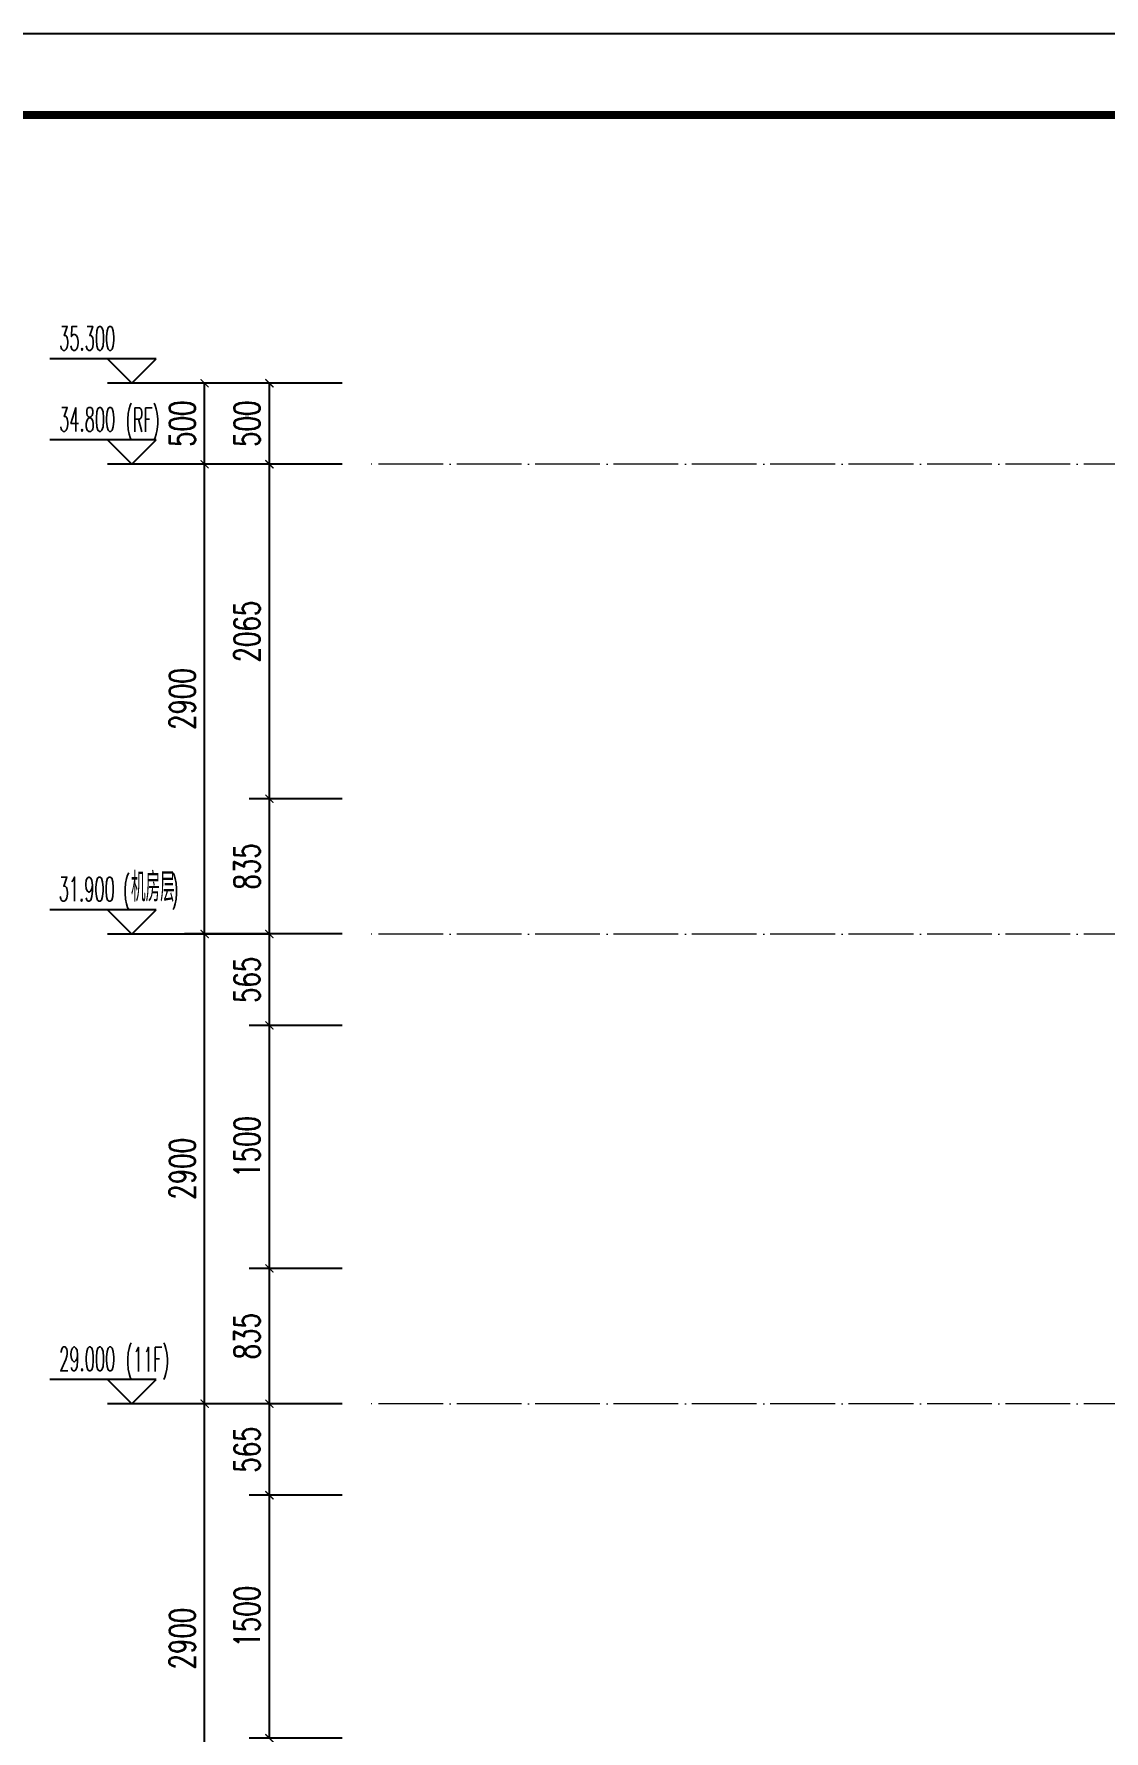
# Model space of a CAD drawing. Extents: x -1058961 to 23600, y -449123 to 2751847.
# Drawn here: x -68215 to -61607, y 36739 to 47216 of the extents above; entities that cross this region are included whole.
import ezdxf

# ---------------------------------------------------------------- set-up
doc = ezdxf.new("R2010")
doc.units = 0
doc.header["$LTSCALE"] = 1000
doc.linetypes.add('DOTE', pattern=[2.42, 2, -0.2, 0.02, -0.2])
doc.layers.get('0').update_dxf_attribs({"linetype": 'CONTINUOUS'})
doc.layers.get('DEFPOINTS').update_dxf_attribs({"linetype": 'CONTINUOUS'})
for name, color, linetype in [('-TK', 7, 'CONTINUOUS'), ('DIM_ELEV', 3, 'CONTINUOUS'), ('PUB_DIM', 3, 'CONTINUOUS'), ('PUB_TEXT', 2, 'CONTINUOUS')]:
    doc.layers.add(name, color=color, linetype=linetype)
doc.layers.add('DOTE', color=19, linetype='DOTE', lineweight=9)
doc.styles.add('_TCH_DIM', font='SIMPLEX.shx', dxfattribs={"width": 0.7, "bigfont": 'GBCBIG.shx'})
doc.styles.add('_TCH_DIM_T3', font='SIMPLEX', dxfattribs={"width": 0.705882, "bigfont": 'GBCBIG'})
doc.dimstyles.new('_TCH_ARCH&&50', dxfattribs={"dimtxt": 157.5, "dimasz": 50, "dimexe": 125, "dimexo": 150, "dimgap": 58.75, "dimtad": 1, "dimdec": 0, "dimzin": 0, "dimdsep": 46, "dimtxsty": '_TCH_DIM_T3', "dimblk": 'ARCHTICK', "dimcen": 0.09, "dimclrt": 7, "dimazin": 0, "dimtfac": 1, "dimtdec": 0, "dimtix": 1, "dimtmove": 2, "dimatfit": 3, "dimldrblk": 'ARCHTICK', "dimfxl": 0, "dimtolj": 1, "dimtzin": 0, "dimarcsym": 0})

# ---------------------------------------------------------------- blocks, each defined once
blk = doc.blocks.new('A1')
blk.add_lwpolyline([(0, 59400), (0, 0), (84100, 0), (84100, 59400)], close=True)
at = {"const_width": 100}
blk.add_lwpolyline([(2500, 58400), (2500, 1000), (83100, 1000), (83100, 58400)], close=True, dxfattribs=at)
blk = doc.blocks.new('_ArchTick')
at = {"color": 0, "linetype": 'ByBlock', "const_width": 0.15}
blk.add_lwpolyline([(-0.5, -0.5), (0.5, 0.5)], dxfattribs=at)
blk = doc.blocks.new('*D2694')
at = {"layer": 'DEFPOINTS', "color": 0}
for p in [(-66761, 38195), (-66161, 38195), (-66161, 36695)]:
    blk.add_point(p, dxfattribs=at)
at = {"layer": 'PUB_DIM', "color": 0, "lineweight": -2}
for p, q in [((-66311, 38195), (-66886, 38195)), ((-66761, 36695), (-66761, 38195)), ((-66311, 36695), (-66886, 36695))]:
    blk.add_line(p, q, dxfattribs=at)
at = {"layer": 'PUB_DIM', "color": 0, "lineweight": -2, "xscale": 50, "yscale": 50, "zscale": 50}
for p, rotation in [((-66761, 38195), 90), ((-66761, 36695), 270)]:
    blk.add_blockref('_ArchTick', p, dxfattribs=dict(at, rotation=rotation))
at = {"layer": 'PUB_DIM', "color": 7, "insert": (-66899, 37445), "char_height": 157.5, "attachment_point": 5, "rotation": 90, "style": '_TCH_DIM_T3'}
blk.add_mtext('\\A1;1500', dxfattribs=at)
blk = doc.blocks.new('*D2695')
at = {"layer": 'DEFPOINTS', "color": 0}
for p in [(-66761, 38760), (-66161, 38760), (-66161, 38195)]:
    blk.add_point(p, dxfattribs=at)
at = {"layer": 'PUB_DIM', "color": 0, "lineweight": -2}
for p, q in [((-66311, 38760), (-66886, 38760)), ((-66761, 38195), (-66761, 38760)), ((-66311, 38195), (-66886, 38195))]:
    blk.add_line(p, q, dxfattribs=at)
at = {"layer": 'PUB_DIM', "color": 0, "lineweight": -2, "xscale": 50, "yscale": 50, "zscale": 50}
for p, rotation in [((-66761, 38760), 90), ((-66761, 38195), 270)]:
    blk.add_blockref('_ArchTick', p, dxfattribs=dict(at, rotation=rotation))
at = {"layer": 'PUB_DIM', "color": 7, "insert": (-66899, 38477), "char_height": 157.5, "attachment_point": 5, "rotation": 90, "style": '_TCH_DIM_T3'}
blk.add_mtext('\\A1;565', dxfattribs=at)
blk = doc.blocks.new('*D2696')
at = {"layer": 'DEFPOINTS', "color": 0}
for p in [(-66761, 39595), (-66161, 39595), (-66161, 38760)]:
    blk.add_point(p, dxfattribs=at)
at = {"layer": 'PUB_DIM', "color": 0, "lineweight": -2}
for p, q in [((-66311, 39595), (-66886, 39595)), ((-66761, 38760), (-66761, 39595)), ((-66311, 38760), (-66886, 38760))]:
    blk.add_line(p, q, dxfattribs=at)
at = {"layer": 'PUB_DIM', "color": 0, "lineweight": -2, "xscale": 50, "yscale": 50, "zscale": 50}
for p, rotation in [((-66761, 39595), 90), ((-66761, 38760), 270)]:
    blk.add_blockref('_ArchTick', p, dxfattribs=dict(at, rotation=rotation))
at = {"layer": 'PUB_DIM', "color": 7, "insert": (-66899, 39177), "char_height": 157.5, "attachment_point": 5, "rotation": 90, "style": '_TCH_DIM_T3'}
blk.add_mtext('\\A1;835', dxfattribs=at)
blk = doc.blocks.new('*D2697')
at = {"layer": 'DEFPOINTS', "color": 0}
for p in [(-66761, 41095), (-66161, 41095), (-66161, 39595)]:
    blk.add_point(p, dxfattribs=at)
at = {"layer": 'PUB_DIM', "color": 0, "lineweight": -2}
for p, q in [((-66311, 41095), (-66886, 41095)), ((-66761, 39595), (-66761, 41095)), ((-66311, 39595), (-66886, 39595))]:
    blk.add_line(p, q, dxfattribs=at)
at = {"layer": 'PUB_DIM', "color": 0, "lineweight": -2, "xscale": 50, "yscale": 50, "zscale": 50}
for p, rotation in [((-66761, 41095), 90), ((-66761, 39595), 270)]:
    blk.add_blockref('_ArchTick', p, dxfattribs=dict(at, rotation=rotation))
at = {"layer": 'PUB_DIM', "color": 7, "insert": (-66899, 40345), "char_height": 157.5, "attachment_point": 5, "rotation": 90, "style": '_TCH_DIM_T3'}
blk.add_mtext('\\A1;1500', dxfattribs=at)
blk = doc.blocks.new('*D2698')
at = {"layer": 'DEFPOINTS', "color": 0}
for p in [(-66761, 41660), (-66161, 41660), (-66161, 41095)]:
    blk.add_point(p, dxfattribs=at)
at = {"layer": 'PUB_DIM', "color": 0, "lineweight": -2}
for p, q in [((-66311, 41660), (-66886, 41660)), ((-66761, 41095), (-66761, 41660)), ((-66311, 41095), (-66886, 41095))]:
    blk.add_line(p, q, dxfattribs=at)
at = {"layer": 'PUB_DIM', "color": 0, "lineweight": -2, "xscale": 50, "yscale": 50, "zscale": 50}
for p, rotation in [((-66761, 41660), 90), ((-66761, 41095), 270)]:
    blk.add_blockref('_ArchTick', p, dxfattribs=dict(at, rotation=rotation))
at = {"layer": 'PUB_DIM', "color": 7, "insert": (-66899, 41377), "char_height": 157.5, "attachment_point": 5, "rotation": 90, "style": '_TCH_DIM_T3'}
blk.add_mtext('\\A1;565', dxfattribs=at)
blk = doc.blocks.new('*D2699')
at = {"layer": 'DEFPOINTS', "color": 0}
for p in [(-66761, 42495), (-66161, 42495), (-66161, 41660)]:
    blk.add_point(p, dxfattribs=at)
at = {"layer": 'PUB_DIM', "color": 0, "lineweight": -2}
for p, q in [((-66311, 42495), (-66886, 42495)), ((-66761, 41660), (-66761, 42495)), ((-66311, 41660), (-66886, 41660))]:
    blk.add_line(p, q, dxfattribs=at)
at = {"layer": 'PUB_DIM', "color": 0, "lineweight": -2, "xscale": 50, "yscale": 50, "zscale": 50}
for p, rotation in [((-66761, 42495), 90), ((-66761, 41660), 270)]:
    blk.add_blockref('_ArchTick', p, dxfattribs=dict(at, rotation=rotation))
at = {"layer": 'PUB_DIM', "color": 7, "insert": (-66899, 42077), "char_height": 157.5, "attachment_point": 5, "rotation": 90, "style": '_TCH_DIM_T3'}
blk.add_mtext('\\A1;835', dxfattribs=at)
blk = doc.blocks.new('*D2700')
at = {"layer": 'DEFPOINTS', "color": 0}
for p in [(-66761, 44560), (-66161, 44560), (-66161, 42495)]:
    blk.add_point(p, dxfattribs=at)
at = {"layer": 'PUB_DIM', "color": 0, "lineweight": -2}
for p, q in [((-66311, 44560), (-66886, 44560)), ((-66761, 42495), (-66761, 44560)), ((-66311, 42495), (-66886, 42495))]:
    blk.add_line(p, q, dxfattribs=at)
at = {"layer": 'PUB_DIM', "color": 0, "lineweight": -2, "xscale": 50, "yscale": 50, "zscale": 50}
for p, rotation in [((-66761, 44560), 90), ((-66761, 42495), 270)]:
    blk.add_blockref('_ArchTick', p, dxfattribs=dict(at, rotation=rotation))
at = {"layer": 'PUB_DIM', "color": 7, "insert": (-66899, 43527), "char_height": 157.5, "attachment_point": 5, "rotation": 90, "style": '_TCH_DIM_T3'}
blk.add_mtext('\\A1;2065', dxfattribs=at)
blk = doc.blocks.new('*D2701')
at = {"layer": 'DEFPOINTS', "color": 0}
for p in [(-66761, 45060), (-66161, 45060), (-66161, 44560)]:
    blk.add_point(p, dxfattribs=at)
at = {"layer": 'PUB_DIM', "color": 0, "lineweight": -2}
for p, q in [((-66311, 45060), (-66886, 45060)), ((-66761, 44560), (-66761, 45060)), ((-66311, 44560), (-66886, 44560))]:
    blk.add_line(p, q, dxfattribs=at)
at = {"layer": 'PUB_DIM', "color": 0, "lineweight": -2, "xscale": 50, "yscale": 50, "zscale": 50}
for p, rotation in [((-66761, 45060), 90), ((-66761, 44560), 270)]:
    blk.add_blockref('_ArchTick', p, dxfattribs=dict(at, rotation=rotation))
at = {"layer": 'PUB_DIM', "color": 7, "insert": (-66899, 44810), "char_height": 157.5, "attachment_point": 5, "rotation": 90, "style": '_TCH_DIM_T3'}
blk.add_mtext('\\A1;500', dxfattribs=at)
blk = doc.blocks.new('*D2702')
at = {"layer": 'DEFPOINTS', "color": 0}
for p in [(-67161, 38760), (-66161, 38760), (-66161, 35860)]:
    blk.add_point(p, dxfattribs=at)
at = {"layer": 'PUB_DIM', "color": 0, "lineweight": -2}
for p, q in [((-66311, 38760), (-67286, 38760)), ((-67161, 35860), (-67161, 38760)), ((-66311, 35860), (-67286, 35860))]:
    blk.add_line(p, q, dxfattribs=at)
at = {"layer": 'PUB_DIM', "color": 0, "lineweight": -2, "xscale": 50, "yscale": 50, "zscale": 50}
for p, rotation in [((-67161, 38760), 90), ((-67161, 35860), 270)]:
    blk.add_blockref('_ArchTick', p, dxfattribs=dict(at, rotation=rotation))
at = {"layer": 'PUB_DIM', "color": 7, "insert": (-67299, 37310), "char_height": 157.5, "attachment_point": 5, "rotation": 90, "style": '_TCH_DIM_T3'}
blk.add_mtext('\\A1;2900', dxfattribs=at)
blk = doc.blocks.new('*D2703')
at = {"layer": 'DEFPOINTS', "color": 0}
for p in [(-67161, 41660), (-66161, 41660), (-66161, 38760)]:
    blk.add_point(p, dxfattribs=at)
at = {"layer": 'PUB_DIM', "color": 0, "lineweight": -2}
for p, q in [((-66311, 41660), (-67286, 41660)), ((-67161, 38760), (-67161, 41660)), ((-66311, 38760), (-67286, 38760))]:
    blk.add_line(p, q, dxfattribs=at)
at = {"layer": 'PUB_DIM', "color": 0, "lineweight": -2, "xscale": 50, "yscale": 50, "zscale": 50}
for p, rotation in [((-67161, 41660), 90), ((-67161, 38760), 270)]:
    blk.add_blockref('_ArchTick', p, dxfattribs=dict(at, rotation=rotation))
at = {"layer": 'PUB_DIM', "color": 7, "insert": (-67299, 40210), "char_height": 157.5, "attachment_point": 5, "rotation": 90, "style": '_TCH_DIM_T3'}
blk.add_mtext('\\A1;2900', dxfattribs=at)
blk = doc.blocks.new('*D2704')
at = {"layer": 'DEFPOINTS', "color": 0}
for p in [(-67161, 44560), (-66161, 44560), (-66161, 41660)]:
    blk.add_point(p, dxfattribs=at)
at = {"layer": 'PUB_DIM', "color": 0, "lineweight": -2}
for p, q in [((-66311, 44560), (-67286, 44560)), ((-67161, 41660), (-67161, 44560)), ((-66311, 41660), (-67286, 41660))]:
    blk.add_line(p, q, dxfattribs=at)
at = {"layer": 'PUB_DIM', "color": 0, "lineweight": -2, "xscale": 50, "yscale": 50, "zscale": 50}
for p, rotation in [((-67161, 44560), 90), ((-67161, 41660), 270)]:
    blk.add_blockref('_ArchTick', p, dxfattribs=dict(at, rotation=rotation))
at = {"layer": 'PUB_DIM', "color": 7, "insert": (-67299, 43110), "char_height": 157.5, "attachment_point": 5, "rotation": 90, "style": '_TCH_DIM_T3'}
blk.add_mtext('\\A1;2900', dxfattribs=at)
blk = doc.blocks.new('*D2705')
at = {"layer": 'DEFPOINTS', "color": 0}
for p in [(-67161, 45060), (-66161, 45060), (-66161, 44560)]:
    blk.add_point(p, dxfattribs=at)
at = {"layer": 'PUB_DIM', "color": 0, "lineweight": -2}
for p, q in [((-66311, 45060), (-67286, 45060)), ((-67161, 44560), (-67161, 45060)), ((-66311, 44560), (-67286, 44560))]:
    blk.add_line(p, q, dxfattribs=at)
at = {"layer": 'PUB_DIM', "color": 0, "lineweight": -2, "xscale": 50, "yscale": 50, "zscale": 50}
for p, rotation in [((-67161, 45060), 90), ((-67161, 44560), 270)]:
    blk.add_blockref('_ArchTick', p, dxfattribs=dict(at, rotation=rotation))
at = {"layer": 'PUB_DIM', "color": 7, "insert": (-67299, 44810), "char_height": 157.5, "attachment_point": 5, "rotation": 90, "style": '_TCH_DIM_T3'}
blk.add_mtext('\\A1;500', dxfattribs=at)

msp = doc.modelspace()

# ---------------------------------------------------------------- linework, layer by layer
at = {"layer": 'DIM_ELEV'}
for p, q in [((-67461.1, 45209.74), (-68117.1, 45209.74)), ((-67611.1, 45059.74), (-67761.1, 45209.74)), ((-67611.1, 45059.74), (-67461.1, 45209.74)), ((-66761.1, 45059.74), (-67761.1, 45059.74)), ((-67461.1, 44709.73), (-68117.1, 44709.73)), ((-67611.1, 44559.73), (-67761.1, 44709.73)), ((-67611.1, 44559.73), (-67461.1, 44709.73)), ((-66761.1, 44559.73), (-67761.1, 44559.73)), ((-67461.1, 41809.73), (-68117.1, 41809.73)), ((-67611.1, 41659.73), (-67761.1, 41809.73)), ((-67611.1, 41659.73), (-67461.1, 41809.73)), ((-66761.1, 41659.73), (-67761.1, 41659.73)), ((-67461.1, 38909.73), (-68117.1, 38909.73)), ((-67611.1, 38759.73), (-67761.1, 38909.73)), ((-67611.1, 38759.73), (-67461.1, 38909.73)), ((-66761.1, 38759.73), (-67761.1, 38759.73))]:
    msp.add_line(p, q, dxfattribs=at)
at = {"layer": 'DOTE', "color": 1, "linetype": 'DOTE', "ltscale": 0.2}
for p, q in [((-50684.04, 44559.73), (-66161.1, 44559.73)), ((-50684.04, 41659.73), (-66161.1, 41659.73)), ((-50684.04, 38759.73), (-66161.1, 38759.73))]:
    msp.add_line(p, q, dxfattribs=at)

# ---------------------------------------------------------------- block references
at = {"layer": '-TK', "xscale": 0.5, "yscale": 0.5, "zscale": 0.5}
msp.add_blockref('A1', (-86276.7, 17516.33), dxfattribs=at)

# ---------------------------------------------------------------- texts
at = {"layer": 'PUB_TEXT', "style": '_TCH_DIM'}
for s, height, width, p in [('35.300', 148.75, 0.494118, (-68059.3, 45262.24)), ('34.800', 148.75, 0.494118, (-68059.3, 44762.23)), ('(RF)', 148.75, 0.494118, (-67648.5, 44759.78)), ('(', 148.75, 0.494118, (-67664.6, 41859.78)), ('机房层', 178.723, 0.7, (-67615.6, 41859.78)), (')', 148.75, 0.494118, (-67365.38, 41859.78)), ('31.900', 148.75, 0.494118, (-68062.1, 41862.23)), ('29.000', 148.75, 0.494118, (-68059.3, 38962.23)), ('(11F)', 148.75, 0.494118, (-67648.5, 38959.78))]:
    msp.add_text(s, height=height, dxfattribs=dict(at, width=width)).set_placement(p)

# ---------------------------------------------------------------- dimensions: what is measured, and where the dimension line sits
at = {"layer": 'PUB_DIM'}
for p1, p2, distance, picture, middle in [((-66161.1, 44559.73), (-66161.1, 45059.74), 1000, '*D2705', (-67298.6, 44809.74)), ((-66161.1, 44559.73), (-66161.1, 45059.74), 600, '*D2701', (-66898.6, 44809.74)), ((-66161.1, 41659.73), (-66161.1, 44559.73), 1000, '*D2704', (-67298.6, 43109.73)), ((-66161.1, 42494.75), (-66161.1, 44559.73), 600, '*D2700', (-66898.6, 43527.24)), ((-66161.1, 41659.73), (-66161.1, 42494.75), 600, '*D2699', (-66898.6, 42077.24)), ((-66161.1, 38759.73), (-66161.1, 41659.73), 1000, '*D2703', (-67298.6, 40209.73)), ((-66161.1, 41094.77), (-66161.1, 41659.73), 600, '*D2698', (-66898.6, 41377.25)), ((-66161.1, 39594.77), (-66161.1, 41094.77), 600, '*D2697', (-66898.6, 40344.77)), ((-66161.1, 38759.73), (-66161.1, 39594.77), 600, '*D2696', (-66898.6, 39177.25)), ((-66161.1, 35859.73), (-66161.1, 38759.73), 1000, '*D2702', (-67298.6, 37309.73)), ((-66161.1, 38194.77), (-66161.1, 38759.73), 600, '*D2695', (-66898.6, 38477.25)), ((-66161.1, 36694.77), (-66161.1, 38194.77), 600, '*D2694', (-66898.6, 37444.77))]:
    dim = msp.add_aligned_dim(p1=p1, p2=p2, distance=distance, dimstyle='_TCH_ARCH&&50', dxfattribs=at)
    dim.commit()
    dim.dimension.update_dxf_attribs({"geometry": picture, "text_midpoint": middle})

doc.saveas('drawing.dxf')
